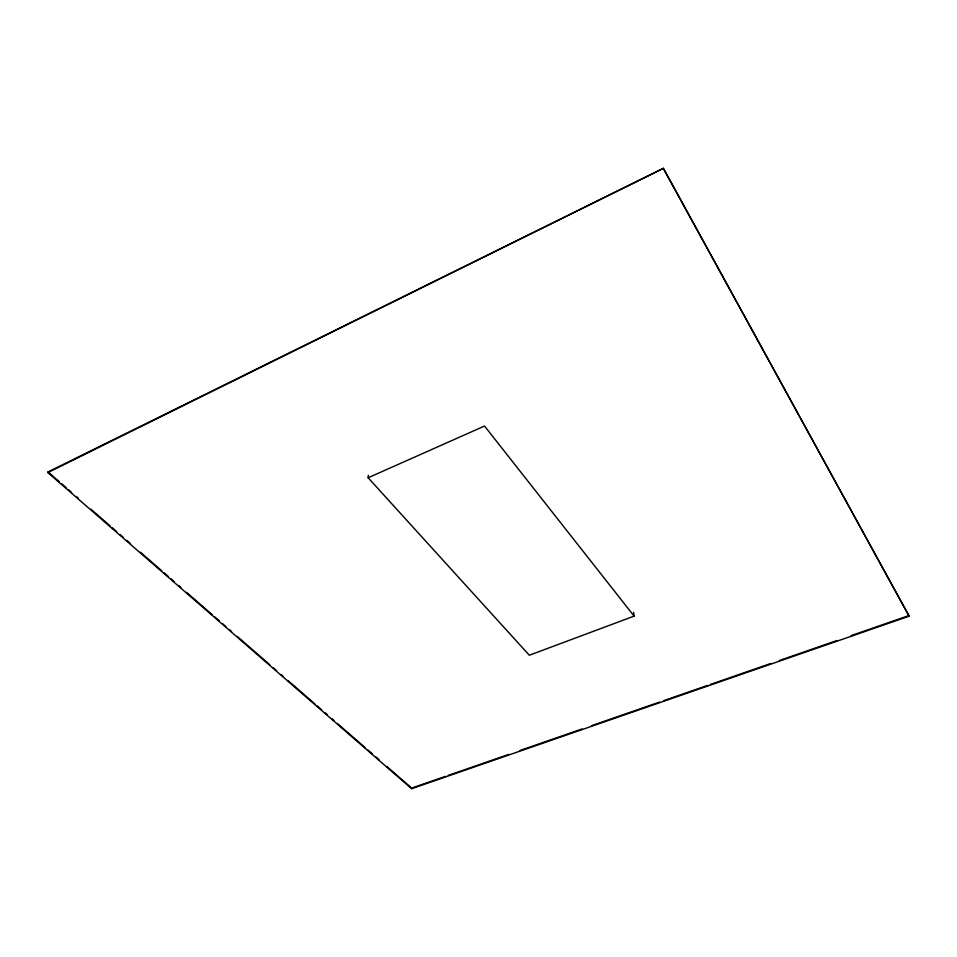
<?xml version="1.0" encoding="UTF-8"?>
<svg xmlns="http://www.w3.org/2000/svg" width="957" height="957" viewBox="0 0 957 957"><rect width="100%" height="100%" fill="white"/><g stroke="black" fill="none" stroke-linecap="round" stroke-linejoin="round"><path stroke-width="1.44" d="M411.654 788.7L47.85 472.579L48.053 471.933L663.416 168.3L909.15 616.164L411.654 788.7L411.666 788.089M633.618 612.384L634.108 616.117L529.317 655.234L368.146 477.758L368.313 475.234M47.85 472.579L663.416 168.3M368.146 477.758L484.541 426.032L634.108 616.117M413.077 787.599L445.472 776.366M448.295 775.385L508.873 754.367M520.141 750.455L582.119 728.947M591.988 725.526L659.6 702.067M663.835 700.596L707.498 685.451M710.321 684.47L770.887 663.452M779.345 660.521L837.1 640.472M851.192 635.592L908.947 615.554M48.053 471.933L59.31 481.73M61.571 483.68L66.069 487.603M68.318 489.553L71.691 492.496M76.201 496.408L78.45 498.37M90.831 509.136L109.971 525.776M112.22 527.726L116.73 531.649M120.104 534.58L123.477 537.523M126.862 540.454L130.236 543.385M140.368 552.201L161.757 570.803M164.006 572.753L168.516 576.664M170.765 578.626L174.138 581.569M178.636 585.481L180.897 587.442M186.519 592.335L212.418 614.849M214.667 616.798L219.165 620.722M222.55 623.653L225.924 626.584M229.297 629.527L231.546 631.488M237.18 636.381L269.826 664.768M273.2 667.699L276.585 670.642M281.083 674.553L283.332 676.503M287.842 680.427L314.853 703.909M317.102 705.871L321.612 709.783M324.985 712.726L327.234 714.688M331.744 718.599L333.993 720.549M337.366 723.492L365.514 747.967M367.763 749.917L372.261 753.829M375.646 756.772L379.02 759.702M386.903 766.557L410.541 787.109M663.548 168.887L909.15 616.164"/></g></svg>
